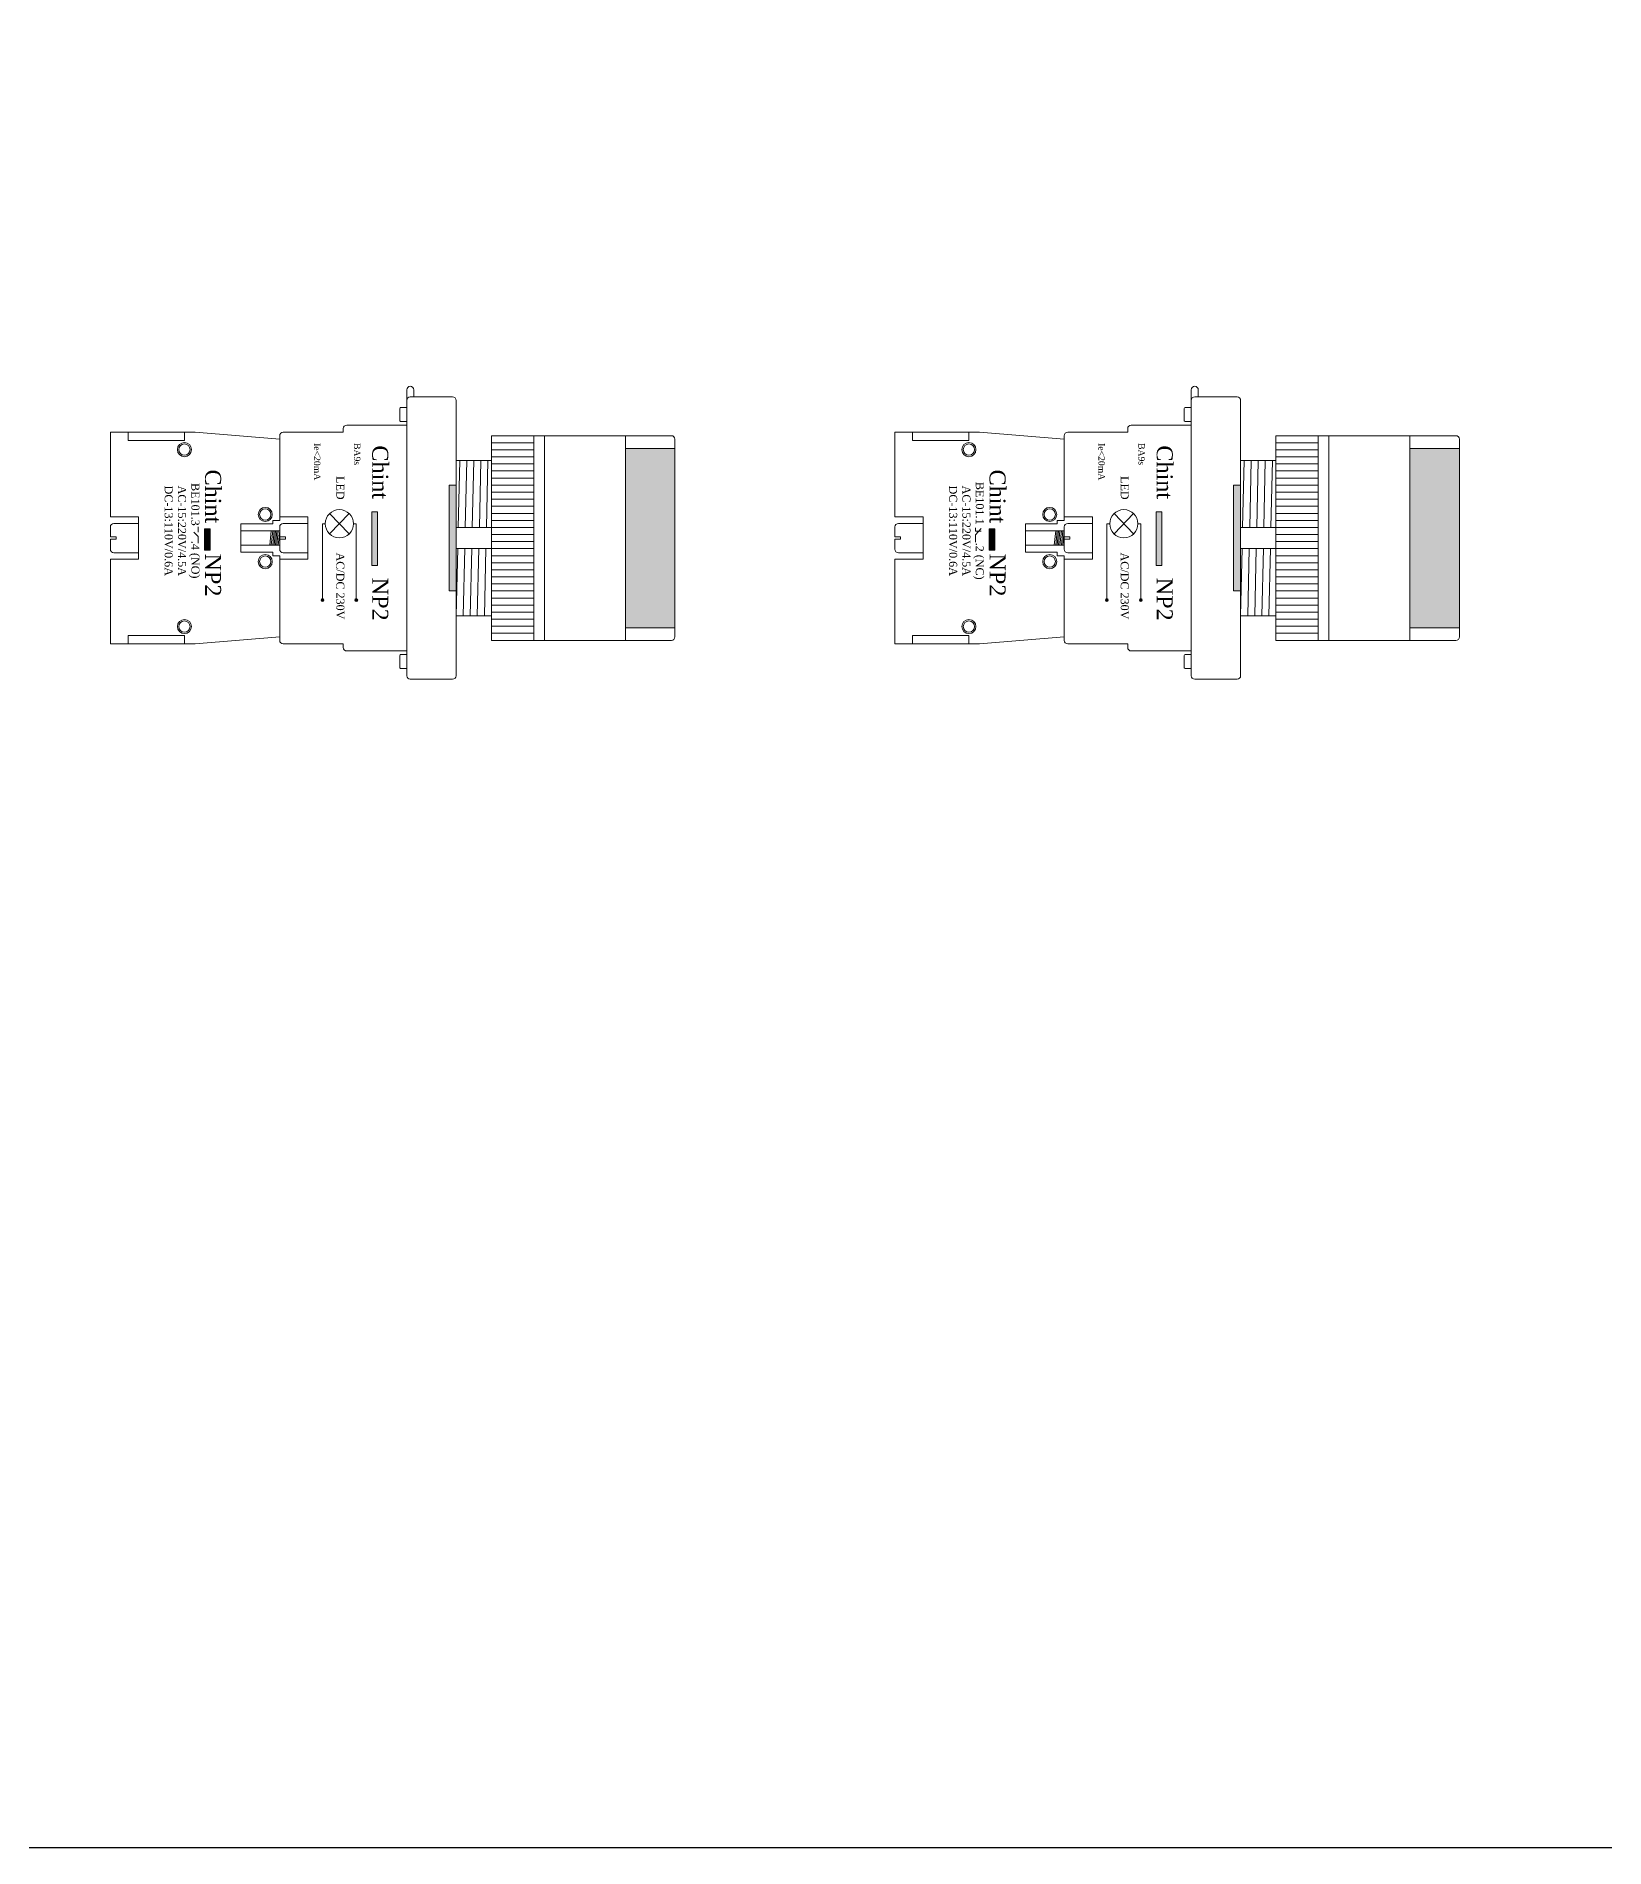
# Model space of a CAD drawing. Header units: millimetres. Extents: x 11159 to 13159, y 87995 to 88515.
# Drawn here: x 12566.3 to 12788.6, y 87994.7 to 88251.4 of the extents above; entities that cross this region are included whole.
import ezdxf

# ---------------------------------------------------------------- set-up
doc = ezdxf.new("R2010")
doc.units = ezdxf.units.MM
doc.layers.add('1-EMC-ACESS', color=4, linetype='Continuous')
doc.styles.add('arial', font='arial.ttf')

# ---------------------------------------------------------------- blocks, each defined once
blk = doc.blocks.new('NBC')
at = {"lineweight": 9}
h = blk.add_hatch(color=7, dxfattribs=at)
h.set_gradient(color1=(40, 242, 13), color2=(36, 223, 12), one_color=1, tint=0.46, name='HEMISPHERICAL')
h.paths.add_polyline_path([(88946.93, 43556.44), (88953.93, 43556.44), (88953.93, 43531.04), (88946.93, 43531.04)])
h = blk.add_hatch(color=7, dxfattribs=at)
h.set_gradient(color1=(255, 255, 255), color2=(237, 237, 237), one_color=1, tint=0.93, name='INVCYLINDER')
h.paths.add_polyline_path([(88921.93, 43536.24), (88922.93, 43536.24), (88922.93, 43551.24), (88921.93, 43551.24)])
h = blk.add_hatch(color=7, dxfattribs=at)
h.set_gradient(color1=(255, 255, 255), color2=(237, 237, 237), one_color=1, tint=0.93, name='INVCYLINDER')
h.paths.add_polyline_path([(88910.97, 43547.46), (88910.97, 43539.83), (88911.77, 43539.83), (88911.77, 43547.46)])
h = blk.add_hatch(color=7, dxfattribs=at)
h.set_gradient(color1=(255, 255, 255), color2=(237, 237, 237), one_color=1, tint=0.93, name='INVCYLINDER')
h.paths.add_polyline_path([(88887.28, 43545.03), (88887.28, 43542.03), (88888.08, 43542.03), (88888.08, 43545.03)])
h = blk.add_hatch(color=7, dxfattribs=at)
h.set_gradient(color1=(255, 255, 255), one_color=1, tint=1, name='INVCYLINDER')
edge = h.paths.add_edge_path()
edge.add_arc((88903.98, 43534.96), 0.2, 0, 360)
h = blk.add_hatch(color=7, dxfattribs=at)
h.set_gradient(color1=(255, 255, 255), one_color=1, tint=1, name='INVCYLINDER')
edge = h.paths.add_edge_path()
edge.add_arc((88908.78, 43534.96), 0.2, 0, 360)
at = {"color": 7, "lineweight": 9}
for p, q in [((88915.94, 43563.28), (88915.93, 43564.74)), ((88916.43, 43565.24), (88916.43, 43565.24)), ((88916.93, 43564.74), (88916.93, 43563.74)), ((88876.43, 43558.74), (88876.43, 43557.54)), ((88884.43, 43557.54), (88884.43, 43558.74)), ((88897.93, 43557.74), (88885.93, 43558.74)), ((88906.93, 43559.24), (88906.93, 43558.74)), ((88915.93, 43559.74), (88907.43, 43559.74)), ((88927.93, 43558.24), (88933.93, 43558.24)), ((88876.43, 43557.54), (88884.43, 43557.54)), ((88927.93, 43557.24), (88933.93, 43557.24)), ((88927.93, 43556.24), (88933.93, 43556.24)), ((88923.43, 43554.74), (88923.22, 43545.24)), ((88924.43, 43554.74), (88924.22, 43545.24)), ((88925.43, 43554.74), (88925.22, 43545.24)), ((88926.43, 43554.74), (88926.22, 43545.24)), ((88927.43, 43554.74), (88927.22, 43545.24)), ((88927.93, 43555.24), (88933.93, 43555.24)), ((88927.93, 43554.24), (88933.93, 43554.24)), ((88927.93, 43553.24), (88933.93, 43553.24)), ((88927.93, 43552.24), (88933.93, 43552.24)), ((88927.93, 43551.24), (88933.93, 43551.24)), ((88927.93, 43550.24), (88933.93, 43550.24)), ((88927.93, 43549.24), (88933.93, 43549.24)), ((88927.93, 43548.24), (88933.93, 43548.24)), ((88886.37, 43545.31), (88886.37, 43544.55)), ((88896.93, 43545.74), (88892.43, 43545.74)), ((88892.43, 43545.74), (88892.43, 43541.74)), ((88897.93, 43546.24), (88896.93, 43546.24)), ((88896.93, 43546.24), (88896.93, 43545.74)), ((88904.38, 43545.77), (88903.98, 43545.77)), ((88903.98, 43545.77), (88903.98, 43534.96)), ((88904.99, 43547.21), (88907.77, 43544.33)), ((88907.77, 43547.21), (88904.99, 43544.33)), ((88908.38, 43545.77), (88908.78, 43545.77)), ((88908.78, 43545.77), (88908.78, 43534.96)), ((88922.93, 43545.24), (88923.43, 43545.24)), ((88922.93, 43545.24), (88927.93, 43545.24)), ((88927.93, 43547.24), (88933.93, 43547.24)), ((88927.93, 43546.24), (88933.93, 43546.24)), ((88927.93, 43545.24), (88933.93, 43545.24)), ((88874.73, 43543.89), (88873.93, 43543.89)), ((88873.93, 43543.59), (88874.73, 43543.59)), ((88874.73, 43543.59), (88874.73, 43543.89)), ((88886.37, 43543.97), (88885.78, 43544.55)), ((88886.37, 43543.97), (88886.37, 43543.02)), ((88896.53, 43542.74), (88896.73, 43544.74)), ((88896.73, 43542.74), (88896.93, 43544.74)), ((88896.93, 43542.74), (88897.13, 43544.74)), ((88897.13, 43542.74), (88897.33, 43544.74)), ((88897.33, 43542.74), (88897.53, 43544.74)), ((88897.53, 43542.74), (88897.73, 43544.74)), ((88897.93, 43542.74), (88897.63, 43542.74)), ((88897.73, 43542.74), (88897.93, 43544.74)), ((88897.93, 43542.74), (88897.73, 43542.74)), ((88898.73, 43543.89), (88897.93, 43543.89)), ((88897.93, 43543.59), (88898.73, 43543.59)), ((88898.73, 43543.59), (88898.73, 43543.89)), ((88927.93, 43544.24), (88933.93, 43544.24)), ((88927.93, 43543.24), (88933.93, 43543.24)), ((88896.93, 43541.74), (88892.43, 43541.74)), ((88896.93, 43541.24), (88896.93, 43541.74)), ((88897.93, 43541.24), (88896.93, 43541.24)), ((88897.93, 43540.74), (88897.93, 43541.24)), ((88923.15, 43542.24), (88922.93, 43532.74)), ((88922.93, 43542.24), (88923.43, 43542.24)), ((88922.93, 43542.24), (88927.93, 43542.24)), ((88924.15, 43542.24), (88923.93, 43532.74)), ((88925.15, 43542.24), (88924.93, 43532.74)), ((88926.15, 43542.24), (88925.93, 43532.74)), ((88927.15, 43542.24), (88926.93, 43532.74)), ((88927.93, 43542.24), (88933.93, 43542.24)), ((88927.93, 43541.24), (88933.93, 43541.24)), ((88927.93, 43540.24), (88933.93, 43540.24)), ((88927.93, 43539.24), (88933.93, 43539.24)), ((88927.93, 43538.24), (88933.93, 43538.24)), ((88927.93, 43537.24), (88933.93, 43537.24)), ((88927.93, 43536.24), (88933.93, 43536.24)), ((88927.93, 43535.24), (88933.93, 43535.24)), ((88927.93, 43534.24), (88933.93, 43534.24)), ((88927.93, 43533.24), (88933.93, 43533.24)), ((88876.43, 43528.74), (88876.43, 43529.94)), ((88876.43, 43529.94), (88884.43, 43529.94)), ((88884.43, 43529.94), (88884.43, 43528.74)), ((88927.93, 43532.24), (88933.93, 43532.24)), ((88927.93, 43531.24), (88933.93, 43531.24)), ((88927.93, 43530.24), (88933.93, 43530.24)), ((88897.93, 43529.74), (88885.93, 43528.74)), ((88906.93, 43528.24), (88906.93, 43528.74)), ((88915.93, 43527.74), (88907.43, 43527.74)), ((88927.93, 43529.24), (88933.93, 43529.24))]:
    blk.add_line(p, q, dxfattribs=at)
for points in [[(88916.43, 43523.74), (88922.43, 43523.74, 0.414214), (88922.93, 43524.24), (88922.93, 43563.24, 0.414214), (88922.43, 43563.74), (88916.43, 43563.74, 0.414214), (88915.93, 43563.24), (88915.93, 43524.24, 0.414214)], [(88915.13, 43560.24), (88915.93, 43560.24), (88915.93, 43562.24), (88915.13, 43562.24, 0.414214), (88914.93, 43562.04), (88914.93, 43560.44, 0.414214)], [(88946.93, 43558.24), (88953.43, 43558.24, -0.414214), (88953.93, 43557.74), (88953.93, 43529.74, -0.414214), (88953.43, 43529.24), (88946.93, 43529.24)], [(88915.13, 43527.24), (88915.93, 43527.24), (88915.93, 43525.24), (88915.13, 43525.24, -0.414214), (88914.93, 43525.44), (88914.93, 43527.04, -0.414214)]]:
    blk.add_lwpolyline(points, format="xyb", close=True, dxfattribs=at)
for points in [[(88885.93, 43558.74), (88873.93, 43558.74), (88873.93, 43546.74)], [(88915.93, 43527.74), (88915.93, 43559.74), (88907.43, 43559.74)], [(88897.93, 43546.24), (88897.93, 43557.74)], [(88873.93, 43540.74), (88877.93, 43540.74), (88877.93, 43546.74), (88873.93, 43546.74)], [(88873.93, 43545.31), (88873.93, 43543.89)], [(88873.93, 43545.31), (88873.93, 43543.89)], [(88897.93, 43540.74), (88901.93, 43540.74), (88901.93, 43546.74), (88897.93, 43546.74)], [(88897.93, 43545.31), (88897.93, 43543.89)], [(88897.93, 43542.16), (88897.93, 43545.31)], [(88873.93, 43543.59), (88873.93, 43542.16)], [(88873.93, 43543.59), (88873.93, 43542.16)], [(88897.93, 43543.59), (88897.93, 43542.16)], [(88873.93, 43540.74), (88873.93, 43528.74), (88885.93, 43528.74)], [(88897.93, 43529.74), (88897.93, 43541.24)]]:
    blk.add_lwpolyline(points, dxfattribs=at)
for points in [[(88906.93, 43558.74), (88898.43, 43558.74, 0.414214), (88897.93, 43558.24), (88897.93, 43546.74)], [(88873.93, 43543.59), (88873.93, 43542.16, 0.414214), (88874.43, 43541.66), (88877.93, 43541.66), (88877.93, 43545.81), (88874.43, 43545.81, 0.414214), (88873.93, 43545.31), (88873.93, 43543.89)], [(88897.93, 43543.59), (88897.93, 43542.16, 0.414214), (88898.43, 43541.66), (88901.93, 43541.66), (88901.93, 43545.81), (88898.43, 43545.81, 0.414214), (88897.93, 43545.31), (88897.93, 43543.89)], [(88897.93, 43540.74), (88897.93, 43529.24, 0.414214), (88898.43, 43528.74), (88906.93, 43528.74)]]:
    blk.add_lwpolyline(points, format="xyb", dxfattribs=at)
for points in [[(88927.93, 43529.24), (88933.93, 43529.24), (88933.93, 43558.24), (88927.93, 43558.24)], [(88933.93, 43558.24), (88935.43, 43558.24), (88935.43, 43529.24), (88933.93, 43529.24)], [(88935.43, 43529.24), (88946.93, 43529.24), (88946.93, 43558.24), (88935.43, 43558.24)], [(88946.93, 43556.44), (88953.93, 43556.44), (88953.93, 43531.04), (88946.93, 43531.04)], [(88922.93, 43532.74), (88927.93, 43532.74), (88927.93, 43554.74), (88922.93, 43554.74)], [(88921.93, 43536.24), (88922.93, 43536.24), (88922.93, 43551.24), (88921.93, 43551.24)], [(88910.97, 43547.46), (88910.97, 43539.83), (88911.77, 43539.83), (88911.77, 43547.46)], [(88887.28, 43545.03), (88887.28, 43542.03), (88888.08, 43542.03), (88888.08, 43545.03)], [(88892.43, 43542.74), (88897.93, 43542.74), (88897.93, 43544.74), (88892.43, 43544.74)]]:
    blk.add_lwpolyline(points, close=True, dxfattribs=at)
for centre, radius in [((88884.43, 43556.27), 1), ((88884.43, 43556.27), 0.8), ((88895.88, 43547.08), 1), ((88895.88, 43547.08), 0.8), ((88906.38, 43545.77), 2), ((88895.88, 43540.4), 1), ((88895.88, 43540.4), 0.8), ((88903.98, 43534.96), 0.2), ((88908.78, 43534.96), 0.2), ((88884.43, 43531.2), 1), ((88884.43, 43531.2), 0.8)]:
    blk.add_circle(centre, radius, dxfattribs=at)
for centre, start, end in [((88916.43, 43564.74), 90, 180), ((88916.43, 43564.74), 0, 90), ((88907.43, 43559.24), 90, 180), ((88907.43, 43528.24), 180, 270)]:
    blk.add_arc(centre, 0.5, start, end, dxfattribs=at)
at = {"layer": '1-EMC-ACESS', "color": 1, "linetype": 'ByBlock', "lineweight": 9, "attachment_point": 2, "rotation": 270, "style": 'arial'}
for s, insert, char_height, width in [('{\\fTimes New Roman|b0|i0|c0|p18;\\C7;Ie<20mA}', (88903.69, 43554.56), 0.9072, 13.8947), ('{\\fTimes New Roman|b0|i0|c0|p18;\\C7;BA9s}', (88909.36, 43555.63), 0.9072, 13.8947), ('{\\fTimes New Roman|b0|i0|c0|p18;\\C7;Chint             NP2}', (88913.31, 43544.45), 2.268, 34.7367), ('{\\fTimes New Roman|b0|i0|c0|p18;\\C7;Chint     NP2}', (88889.62, 43544.45), 2.268, 34.7367), ('{\\fTimes New Roman|b0|i0|c0|p18;\\C7;BE101.3     .4 (NO)\\PAC-15:220V/4.5A\\PDC-13:110V/0.6A}', (88886.55, 43544.77), 1.134, 17.3683), ('{\\fTimes New Roman|b0|i0|c0|p18;\\C7;LED}', (88907.09, 43550.85), 1.134, 17.3683), ('{\\fTimes New Roman|b0|i0|c0|p18;\\C7;AC/DC 230V}', (88907.09, 43536.95), 1.134, 17.3683)]:
    blk.add_mtext(s, dxfattribs=dict(at, insert=insert, char_height=char_height, width=width))
blk = doc.blocks.new('NBD')
at = {"lineweight": 9}
h = blk.add_hatch(color=7, dxfattribs=at)
h.set_gradient(color1=(244, 35, 16), color2=(245, 62, 46), one_color=1, tint=0.57, name='INVCYLINDER')
h.paths.add_polyline_path([(89058.1, 43556.44), (89065.1, 43556.44), (89065.1, 43531.04), (89058.1, 43531.04)])
h = blk.add_hatch(color=7, dxfattribs=at)
h.set_gradient(color1=(255, 255, 255), color2=(237, 237, 237), one_color=1, tint=0.93, name='INVCYLINDER')
h.paths.add_polyline_path([(89033.1, 43536.24), (89034.1, 43536.24), (89034.1, 43551.24), (89033.1, 43551.24)])
h = blk.add_hatch(color=7, dxfattribs=at)
h.set_gradient(color1=(255, 255, 255), color2=(237, 237, 237), one_color=1, tint=0.93, name='INVCYLINDER')
h.paths.add_polyline_path([(89022.14, 43547.46), (89022.14, 43539.83), (89022.94, 43539.83), (89022.94, 43547.46)])
h = blk.add_hatch(color=7, dxfattribs=at)
h.set_gradient(color1=(255, 255, 255), color2=(237, 237, 237), one_color=1, tint=0.93, name='INVCYLINDER')
h.paths.add_polyline_path([(88998.45, 43545.03), (88998.45, 43542.03), (88999.25, 43542.03), (88999.25, 43545.03)])
h = blk.add_hatch(color=7, dxfattribs=at)
h.set_gradient(color1=(255, 255, 255), one_color=1, tint=1, name='INVCYLINDER')
edge = h.paths.add_edge_path()
edge.add_arc((89015.15, 43534.96), 0.2, 0, 360)
h = blk.add_hatch(color=7, dxfattribs=at)
h.set_gradient(color1=(255, 255, 255), one_color=1, tint=1, name='INVCYLINDER')
edge = h.paths.add_edge_path()
edge.add_arc((89019.95, 43534.96), 0.2, 0, 360)
at = {"color": 7, "lineweight": 9}
for p, q in [((89027.1, 43563.28), (89027.1, 43564.74)), ((89027.6, 43565.24), (89027.6, 43565.24)), ((89028.1, 43564.74), (89028.1, 43563.74)), ((88987.6, 43558.74), (88987.6, 43557.54)), ((88995.6, 43557.54), (88995.6, 43558.74)), ((89009.1, 43557.74), (88997.1, 43558.74)), ((89018.1, 43559.24), (89018.1, 43558.74)), ((89027.1, 43559.74), (89018.6, 43559.74)), ((89039.1, 43558.24), (89045.1, 43558.24)), ((88987.6, 43557.54), (88995.6, 43557.54)), ((89039.1, 43557.24), (89045.1, 43557.24)), ((89039.1, 43556.24), (89045.1, 43556.24)), ((89034.6, 43554.74), (89034.39, 43545.24)), ((89035.6, 43554.74), (89035.39, 43545.24)), ((89036.6, 43554.74), (89036.39, 43545.24)), ((89037.6, 43554.74), (89037.39, 43545.24)), ((89038.6, 43554.74), (89038.39, 43545.24)), ((89039.1, 43555.24), (89045.1, 43555.24)), ((89039.1, 43554.24), (89045.1, 43554.24)), ((89039.1, 43553.24), (89045.1, 43553.24)), ((89039.1, 43552.24), (89045.1, 43552.24)), ((89039.1, 43551.24), (89045.1, 43551.24)), ((89039.1, 43550.24), (89045.1, 43550.24)), ((89039.1, 43549.24), (89045.1, 43549.24)), ((89039.1, 43548.24), (89045.1, 43548.24)), ((88996.54, 43545.2), (88996.54, 43544.7)), ((89008.1, 43545.74), (89003.6, 43545.74)), ((89003.6, 43545.74), (89003.6, 43541.74)), ((89009.1, 43546.24), (89008.1, 43546.24)), ((89008.1, 43546.24), (89008.1, 43545.74)), ((89015.55, 43545.77), (89015.15, 43545.77)), ((89015.15, 43545.77), (89015.15, 43534.96)), ((89016.16, 43547.21), (89018.93, 43544.33)), ((89018.93, 43547.21), (89016.16, 43544.33)), ((89019.55, 43545.77), (89019.95, 43545.77)), ((89019.95, 43545.77), (89019.95, 43534.96)), ((89034.1, 43545.24), (89034.6, 43545.24)), ((89034.1, 43545.24), (89039.1, 43545.24)), ((89039.1, 43547.24), (89045.1, 43547.24)), ((89039.1, 43546.24), (89045.1, 43546.24)), ((89039.1, 43545.24), (89045.1, 43545.24)), ((88985.9, 43543.89), (88985.1, 43543.89)), ((88985.1, 43543.59), (88985.9, 43543.59)), ((88985.9, 43543.59), (88985.9, 43543.89)), ((88996.54, 43544.18), (88997.34, 43545.1)), ((88996.54, 43544.7), (88997.34, 43544.7)), ((88996.54, 43544.18), (88996.54, 43543.17)), ((89007.7, 43542.74), (89007.9, 43544.74)), ((89007.9, 43542.74), (89008.1, 43544.74)), ((89008.1, 43542.74), (89008.3, 43544.74)), ((89008.3, 43542.74), (89008.5, 43544.74)), ((89008.5, 43542.74), (89008.7, 43544.74)), ((89008.7, 43542.74), (89008.9, 43544.74)), ((89009.1, 43542.74), (89008.8, 43542.74)), ((89008.9, 43542.74), (89009.1, 43544.74)), ((89009.1, 43542.74), (89008.9, 43542.74)), ((89009.9, 43543.89), (89009.1, 43543.89)), ((89009.1, 43543.59), (89009.9, 43543.59)), ((89009.9, 43543.59), (89009.9, 43543.89)), ((89039.1, 43544.24), (89045.1, 43544.24)), ((89039.1, 43543.24), (89045.1, 43543.24)), ((89008.1, 43541.74), (89003.6, 43541.74)), ((89008.1, 43541.24), (89008.1, 43541.74)), ((89009.1, 43541.24), (89008.1, 43541.24)), ((89009.1, 43540.74), (89009.1, 43541.24)), ((89034.32, 43542.24), (89034.1, 43532.74)), ((89034.1, 43542.24), (89034.6, 43542.24)), ((89034.1, 43542.24), (89039.1, 43542.24)), ((89035.32, 43542.24), (89035.1, 43532.74)), ((89036.32, 43542.24), (89036.1, 43532.74)), ((89037.32, 43542.24), (89037.1, 43532.74)), ((89038.32, 43542.24), (89038.1, 43532.74)), ((89039.1, 43542.24), (89045.1, 43542.24)), ((89039.1, 43541.24), (89045.1, 43541.24)), ((89039.1, 43540.24), (89045.1, 43540.24)), ((89039.1, 43539.24), (89045.1, 43539.24)), ((89039.1, 43538.24), (89045.1, 43538.24)), ((89039.1, 43537.24), (89045.1, 43537.24)), ((89039.1, 43536.24), (89045.1, 43536.24)), ((89039.1, 43535.24), (89045.1, 43535.24)), ((89039.1, 43534.24), (89045.1, 43534.24)), ((89039.1, 43533.24), (89045.1, 43533.24)), ((88987.6, 43528.74), (88987.6, 43529.94)), ((88987.6, 43529.94), (88995.6, 43529.94)), ((88995.6, 43529.94), (88995.6, 43528.74)), ((89039.1, 43532.24), (89045.1, 43532.24)), ((89039.1, 43531.24), (89045.1, 43531.24)), ((89039.1, 43530.24), (89045.1, 43530.24)), ((89009.1, 43529.74), (88997.1, 43528.74)), ((89018.1, 43528.24), (89018.1, 43528.74)), ((89027.1, 43527.74), (89018.6, 43527.74)), ((89039.1, 43529.24), (89045.1, 43529.24))]:
    blk.add_line(p, q, dxfattribs=at)
for points in [[(89027.6, 43523.74), (89033.6, 43523.74, 0.414214), (89034.1, 43524.24), (89034.1, 43563.24, 0.414214), (89033.6, 43563.74), (89027.6, 43563.74, 0.414214), (89027.1, 43563.24), (89027.1, 43524.24, 0.414214)], [(89026.3, 43560.24), (89027.1, 43560.24), (89027.1, 43562.24), (89026.3, 43562.24, 0.414214), (89026.1, 43562.04), (89026.1, 43560.44, 0.414214)], [(89058.1, 43558.24), (89064.6, 43558.24, -0.414214), (89065.1, 43557.74), (89065.1, 43529.74, -0.414214), (89064.6, 43529.24), (89058.1, 43529.24)], [(89026.3, 43527.24), (89027.1, 43527.24), (89027.1, 43525.24), (89026.3, 43525.24, -0.414214), (89026.1, 43525.44), (89026.1, 43527.04, -0.414214)]]:
    blk.add_lwpolyline(points, format="xyb", close=True, dxfattribs=at)
for points in [[(88997.1, 43558.74), (88985.1, 43558.74), (88985.1, 43546.74)], [(89027.1, 43527.74), (89027.1, 43559.74), (89018.6, 43559.74)], [(89009.1, 43546.24), (89009.1, 43557.74)], [(88985.1, 43540.74), (88989.1, 43540.74), (88989.1, 43546.74), (88985.1, 43546.74)], [(88985.1, 43545.31), (88985.1, 43543.89)], [(88985.1, 43545.31), (88985.1, 43543.89)], [(89009.1, 43540.74), (89013.1, 43540.74), (89013.1, 43546.74), (89009.1, 43546.74)], [(89009.1, 43545.31), (89009.1, 43543.89)], [(89009.1, 43542.16), (89009.1, 43545.31)], [(88985.1, 43543.59), (88985.1, 43542.16)], [(88985.1, 43543.59), (88985.1, 43542.16)], [(89009.1, 43543.59), (89009.1, 43542.16)], [(88985.1, 43540.74), (88985.1, 43528.74), (88997.1, 43528.74)], [(89009.1, 43529.74), (89009.1, 43541.24)]]:
    blk.add_lwpolyline(points, dxfattribs=at)
for points in [[(89018.1, 43558.74), (89009.6, 43558.74, 0.414214), (89009.1, 43558.24), (89009.1, 43546.74)], [(88985.1, 43543.59), (88985.1, 43542.16, 0.414214), (88985.6, 43541.66), (88989.1, 43541.66), (88989.1, 43545.81), (88985.6, 43545.81, 0.414214), (88985.1, 43545.31), (88985.1, 43543.89)], [(89009.1, 43543.59), (89009.1, 43542.16, 0.414214), (89009.6, 43541.66), (89013.1, 43541.66), (89013.1, 43545.81), (89009.6, 43545.81, 0.414214), (89009.1, 43545.31), (89009.1, 43543.89)], [(89009.1, 43540.74), (89009.1, 43529.24, 0.414214), (89009.6, 43528.74), (89018.1, 43528.74)]]:
    blk.add_lwpolyline(points, format="xyb", dxfattribs=at)
for points in [[(89039.1, 43529.24), (89045.1, 43529.24), (89045.1, 43558.24), (89039.1, 43558.24)], [(89045.1, 43558.24), (89046.6, 43558.24), (89046.6, 43529.24), (89045.1, 43529.24)], [(89046.6, 43529.24), (89058.1, 43529.24), (89058.1, 43558.24), (89046.6, 43558.24)], [(89058.1, 43556.44), (89065.1, 43556.44), (89065.1, 43531.04), (89058.1, 43531.04)], [(89034.1, 43532.74), (89039.1, 43532.74), (89039.1, 43554.74), (89034.1, 43554.74)], [(89033.1, 43536.24), (89034.1, 43536.24), (89034.1, 43551.24), (89033.1, 43551.24)], [(89022.14, 43547.46), (89022.14, 43539.83), (89022.94, 43539.83), (89022.94, 43547.46)], [(88998.45, 43545.03), (88998.45, 43542.03), (88999.25, 43542.03), (88999.25, 43545.03)], [(89003.6, 43542.74), (89009.1, 43542.74), (89009.1, 43544.74), (89003.6, 43544.74)]]:
    blk.add_lwpolyline(points, close=True, dxfattribs=at)
for centre, radius in [((88995.6, 43556.27), 1), ((88995.6, 43556.27), 0.8), ((89007.05, 43547.08), 1), ((89007.05, 43547.08), 0.8), ((89017.55, 43545.77), 2), ((89007.05, 43540.4), 1), ((89007.05, 43540.4), 0.8), ((89015.15, 43534.96), 0.2), ((89019.95, 43534.96), 0.2), ((88995.6, 43531.2), 1), ((88995.6, 43531.2), 0.8)]:
    blk.add_circle(centre, radius, dxfattribs=at)
for centre, start, end in [((89027.6, 43564.74), 90, 180), ((89027.6, 43564.74), 0, 90), ((89018.6, 43559.24), 90, 180), ((89018.6, 43528.24), 180, 270)]:
    blk.add_arc(centre, 0.5, start, end, dxfattribs=at)
at = {"layer": '1-EMC-ACESS', "color": 1, "linetype": 'ByBlock', "lineweight": 9, "attachment_point": 2, "rotation": 270, "style": 'arial'}
for s, insert, char_height, width in [('{\\fTimes New Roman|b0|i0|c0|p18;\\C7;Ie<20mA}', (89014.86, 43554.56), 0.9072, 13.8947), ('{\\fTimes New Roman|b0|i0|c0|p18;\\C7;BA9s}', (89020.53, 43555.63), 0.9072, 13.8947), ('{\\fTimes New Roman|b0|i0|c0|p18;\\C7;Chint             NP2}', (89024.48, 43544.45), 2.268, 34.7367), ('{\\fTimes New Roman|b0|i0|c0|p18;\\C7;Chint     NP2}', (89000.79, 43544.45), 2.268, 34.7367), ('{\\fTimes New Roman|b0|i0|c0|p18;\\C7;BE101.1      .2 (NC)\\PAC-15:220V/4.5A\\PDC-13:110V/0.6A}', (88997.71, 43544.77), 1.134, 17.3683), ('{\\fTimes New Roman|b0|i0|c0|p18;\\C7;LED}', (89018.25, 43550.85), 1.134, 17.3683), ('{\\fTimes New Roman|b0|i0|c0|p18;\\C7;AC/DC 230V}', (89018.25, 43536.95), 1.134, 17.3683)]:
    blk.add_mtext(s, dxfattribs=dict(at, insert=insert, char_height=char_height, width=width))

msp = doc.modelspace()

# ---------------------------------------------------------------- linework, layer by layer
at = {"color": 41}
msp.add_lwpolyline([(11802.1, 88514.74), (13139.21, 88514.74, -0.414214), (13159.21, 88494.74), (13159.21, 88014.74, -0.414214), (13139.21, 87994.74), (11802.1, 87994.74, -0.414214), (11782.1, 88014.74), (11782.1, 88494.74, -0.414214)], format="xyb", close=True, dxfattribs=at)

# ---------------------------------------------------------------- block references
at = {"color": 7, "lineweight": 9}
for name in ['NBC', 'NBD']:
    msp.add_blockref(name, (-76297.15, 44636.57), dxfattribs=at)

doc.saveas('drawing.dxf')
